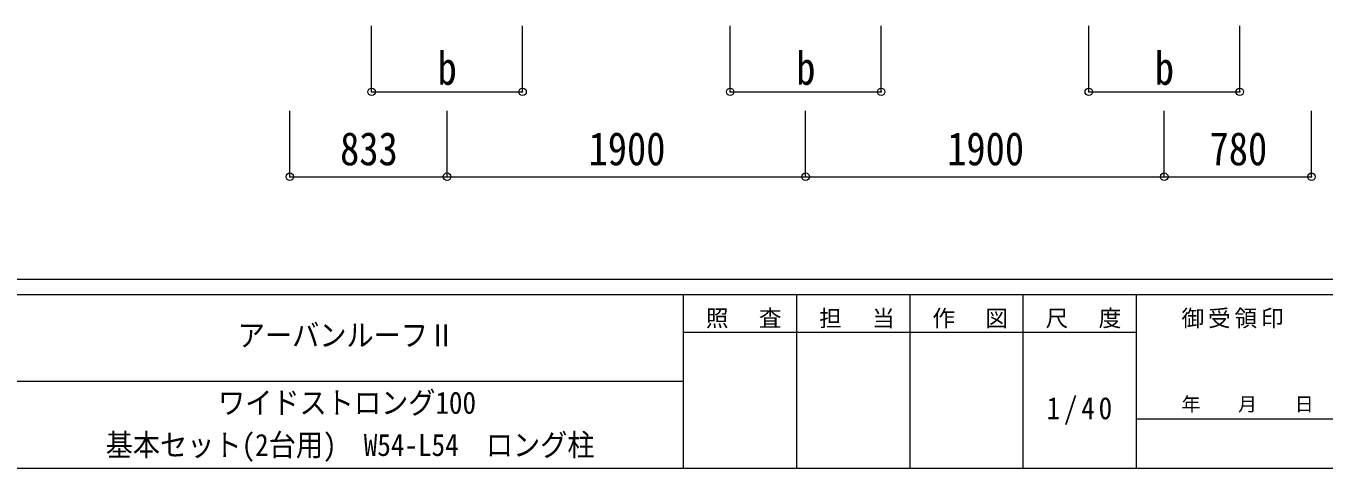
# Model space of a CAD drawing. Units: millimetres at full size, sheet at 1:40. Extents: x -11243 to 11243, y -7760 to 7760.
# Drawn here: x 119 to 6997, y -7760 to -5418 of the extents above; entities that cross this region are included whole.
import ezdxf
from ezdxf.enums import TextEntityAlignment as Align

# ---------------------------------------------------------------- set-up
doc = ezdxf.new("R2010")
doc.units = ezdxf.units.MM
doc.header["$LTSCALE"] = 40
doc.header["$PDMODE"] = 32
doc.header["$PDSIZE"] = 40
for name, color, linetype, lineweight in [('0-3_ELV2', 7, 'Continuous', 9), ('0-6_OTH_LINE', 6, 'Continuous', 9), ('F-0_240', 7, 'Continuous', 9)]:
    doc.layers.add(name, color=color, linetype=linetype, lineweight=lineweight)
doc.styles.add('ＭＳ ゴシック', font='')
doc.styles.get('ＭＳ ゴシック').set_extended_font_data('MS Gothic')

msp = doc.modelspace()

# ---------------------------------------------------------------- linework, layer by layer
at = {"layer": '0-3_ELV2', "color": 6}
for p, q in [((1950.21, -5766.65), (1950.21, -5417.65)), ((2750.21, -5766.65), (2750.21, -5417.65)), ((3850.21, -5766.65), (3850.21, -5417.65)), ((4650.21, -5766.65), (4650.21, -5417.65)), ((5750.21, -5766.65), (5750.21, -5417.65)), ((6550.21, -5766.65), (6550.21, -5417.65)), ((1950.21, -5766.65), (2750.21, -5766.65)), ((3850.21, -5766.65), (4650.21, -5766.65)), ((5750.21, -5766.65), (6550.21, -5766.65)), ((1517.21, -6216.65), (1517.21, -5866.65)), ((2350.21, -6216.65), (2350.21, -5866.65)), ((4250.21, -6216.65), (4250.21, -5866.65)), ((6150.21, -6216.65), (6150.21, -5866.65)), ((6930.21, -6216.65), (6930.21, -5866.65))]:
    msp.add_line(p, q, dxfattribs=at)
for p in [(1950.21, -5766.65), (2750.21, -5766.65), (3850.21, -5766.65), (4650.21, -5766.65), (5750.21, -5766.65), (6550.21, -5766.65), (1517.21, -6216.65), (2350.21, -6216.65), (4250.21, -6216.65), (6150.21, -6216.65), (6930.21, -6216.65)]:
    msp.add_point(p, dxfattribs=at)
at = {"layer": '0-6_OTH_LINE'}
for p, q in [((1517.21, -6216.65), (2350.21, -6216.65)), ((2350.21, -6216.65), (4250.21, -6216.65)), ((4250.21, -6216.65), (6150.21, -6216.65)), ((6150.21, -6216.65), (6930.21, -6216.65))]:
    msp.add_line(p, q, dxfattribs=at)
at = {"layer": 'F-0_240', "color": 5}
for p, q in [((-11242.74, -6760), (10677.26, -6760)), ((-11242.74, -6840), (7121.58, -6840)), ((3601.58, -6840), (3601.58, -7760)), ((4201.58, -6840), (4201.58, -7760)), ((4801.58, -6840), (4801.58, -7760)), ((5401.58, -6840), (5401.58, -7760)), ((6001.58, -6840), (6001.58, -7760)), ((3601.58, -7040), (6001.58, -7040)), ((-4598.42, -7300), (3601.58, -7300)), ((6001.58, -7500), (7121.58, -7500)), ((-11242.74, -7760), (10677.26, -7760))]:
    msp.add_line(p, q, dxfattribs=at)

# ---------------------------------------------------------------- texts
at = {"layer": '0-3_ELV2', "style": 'ＭＳ ゴシック', "width": 0.85}
for s, p in [('b', (2300.21, -5781.65)), ('b', (4200.21, -5781.65)), ('b', (6100.21, -5781.65)), ('833', (1783.71, -6208.65)), ('1900', (3100.21, -6208.65)), ('1900', (5000.21, -6208.65)), ('780', (6390.21, -6208.65))]:
    msp.add_text(s, height=176, dxfattribs=at).set_placement(p, align=Align.BOTTOM_LEFT)
at = {"layer": 'F-0_240', "style": 'ＭＳ ゴシック', "width": 0.9}
for s, p in [('アーバンルーフⅡ', (1241.58, -7150)), ('ワイドストロング100', (1136.58, -7507.84)), ('基本セット(2台用)\u3000W54-L54\u3000ロング柱', (541.58, -7731.34))]:
    msp.add_text(s, height=117.3, dxfattribs=at).set_placement(p, align=Align.BOTTOM_LEFT)
at = {"layer": 'F-0_240', "style": 'ＭＳ ゴシック'}
msp.add_text('年\u3000\u3000月\u3000\u3000日', height=73.31, dxfattribs=at).set_placement((6241.58, -7480), align=Align.BOTTOM_LEFT)
at = {"layer": 'F-0_240', "attachment_point": 7, "style": 'ＭＳ ゴシック'}
for s, insert, char_height in [('\\T1.17;照\u3000査', (3721.58, -7020), 87.98), ('\\T1.17;担\u3000当', (4321.58, -7020), 87.98), ('\\T1.17;作\u3000図', (4921.58, -7020), 87.98), ('\\T1.17;尺\u3000度', (5521.58, -7020), 87.98), ('\\T1.17;御受領印', (6241.58, -7020), 87.98), ('\\T1.28;\\W0.9;1/40', (5526.58, -7530), 117.3)]:
    msp.add_mtext(s, dxfattribs=dict(at, insert=insert, char_height=char_height))

doc.saveas('drawing.dxf')
